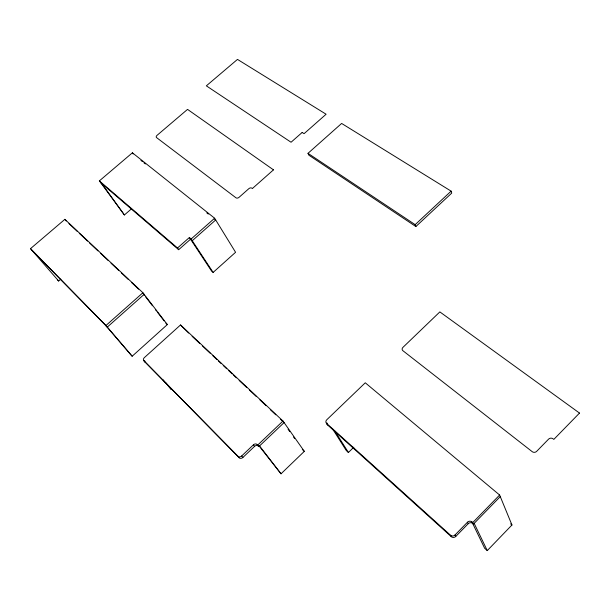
<?xml version="1.0" encoding="UTF-8"?>
<svg xmlns="http://www.w3.org/2000/svg" width="610" height="610" viewBox="0 0 610 610"><rect width="100%" height="100%" fill="white"/><g stroke="black" fill="none" stroke-linecap="round" stroke-linejoin="round"><path stroke-width="0.91" d="M326.548 423.355L450.546 535.237A3.18 2.989 -25.7 0 0 454.999 534.993L467.489 522.206A3.187 2.989 -20.6 0 1 471.957 521.954L484.653 548.276L487.26 550.601L511.958 524.996L499.628 495.03L365.268 382.79L326.792 419.756A2.859 2.409 -33.4 0 0 326.548 423.355L327.562 424.941L451.324 536.693A3.172 2.981 -25.7 0 0 455.769 536.449L468.221 523.7A3.18 2.981 -20.5 0 1 472.681 523.449L473.436 524.112L500.269 496.586M473.436 524.112L472.719 522.617L499.628 495.03M332.305 428.464L346.312 450.576L348.409 452.49L353.815 447.214M258.709 445.475L281.019 473.802L304.321 451.354L282.987 421.03L180.529 324.955L144.387 357.59A2.592 1.914 -39 0 0 143.807 360.693L239.181 457.759A2.852 2.333 -41.1 0 0 242.894 457.454L254.583 446.352A2.844 2.341 -39.8 0 1 258.304 446.04L258.861 446.589L284.085 422.593L280.63 419.352M143.807 360.693L237.961 456.265A2.859 2.333 -41.1 0 0 241.682 455.967L253.402 444.835A2.852 2.341 -39.8 0 1 257.138 444.522L258.861 446.589M257.694 445.071L282.987 421.03M415.875 226.539L415.158 224.648L451.118 191.136L341.623 123.441L307.997 153.323L308.866 155.184L415.875 226.539L451.751 193.08L451.118 191.136M105.804 325.587L132.156 356.24L167.346 324.566L142.892 292.747L64.881 219.333L30.5 248.651L58.651 281.012L60.794 279.159M190.663 239.394L211.578 271.084L213.134 272.411L235.574 252.281L214.629 218.22L132.4 152.797L99.369 180.888L124.394 214.964L131.585 208.75M30.5 248.651L105.942 325.519L142.892 292.747M99.369 180.888L177.518 247.995L189.359 237.534L191.113 239.013L213.134 272.411M100.581 182.573L178.677 249.696L190.488 239.25L192.249 240.721L215.704 219.966L214.224 218.792M191.113 239.013L214.629 218.22M307.997 153.323L415.158 224.648M140.94 160.415L142.42 161.597M143.899 162.778L145.386 163.953M206.82 212.89L208.3 214.072M510.639 523.876L511.958 524.996M471.957 521.954L472.719 522.617M188.665 333.068L180.529 324.955M192.119 336.308L199.729 343.445M202.497 346.045L210.099 353.182M212.867 355.775L217.015 359.664M218.395 360.967L221.163 363.56M223.237 365.504L226.699 368.753M228.773 370.697L232.227 373.938M233.607 375.234L236.375 377.834M239.143 380.426L246.745 387.563M249.513 390.156L256.429 396.645M259.883 399.886L266.113 405.726M270.26 409.623L275.789 414.808M68.938 223.565L77.218 231.358M79.292 233.31L87.573 241.11M89.639 243.054L97.92 250.855M100.68 253.447L108.275 260.6M111.028 263.2L118.622 270.344M121.382 272.944L128.283 279.441M131.729 282.689L138.63 289.186M142.77 293.082L144.151 294.378L107.291 327.097L31.88 250.237M302.331 449.478L304.321 451.354M165.836 323.132L167.346 324.566M57.416 279.754L58.651 281.012M105.942 325.519L132.156 356.24M165.447 382.455L171.494 389.683L162.641 379.389M237.961 456.265L239.181 457.759M241.682 455.967L242.894 457.454M64.881 219.333L66.185 220.965M253.402 444.835L254.583 446.352M257.138 444.522L258.304 446.04M143.197 293.692L144.356 295.202M145.523 296.712L152.485 305.77M155.39 309.544L156.549 311.054M157.708 312.564L164.098 320.868M259.547 445.933L281.019 473.802M101.9 183.709L124.394 214.964M288.08 429.242L289.727 431.575M293.562 437.027L294.66 438.582M177.518 247.995L178.677 249.696M189.359 237.534L190.488 239.25M132.4 152.797L133.155 153.949M334.951 431.186L348.409 452.49M450.546 535.237L451.324 536.693M454.999 534.993L455.769 536.449M467.489 522.206L468.221 523.7M474.168 523.357L487.26 550.601M327.562 424.941A2.852 2.402 -33.4 0 1 326.929 422.882M145.127 362.256A2.585 1.914 -39 0 1 144.738 360.784M579.5 413.077L553.827 439.398L553.041 438.796A3.164 2.798 -6.8 0 0 548.581 439.147L536.67 451.347A3.149 2.806 -8.7 0 1 532.225 451.682L402.89 350.697A2.798 2.303 -23.7 0 1 402.966 347.342L439.848 311.901L579.5 413.077M273.471 169.854L252.387 188.52L251.922 188.177A2.356 1.639 -29 0 0 248.827 188.681L239.067 197.312A2.349 1.639 -29.7 0 1 235.978 197.8L156.572 137.601A2.165 1.388 -31.1 0 1 157.037 135.351L187.537 109.381L273.471 169.854M302.163 132.454L291.062 142.244L206.348 85.842L237.481 59.399L326.106 114.222L304.062 133.681L302.163 132.454"/></g></svg>
